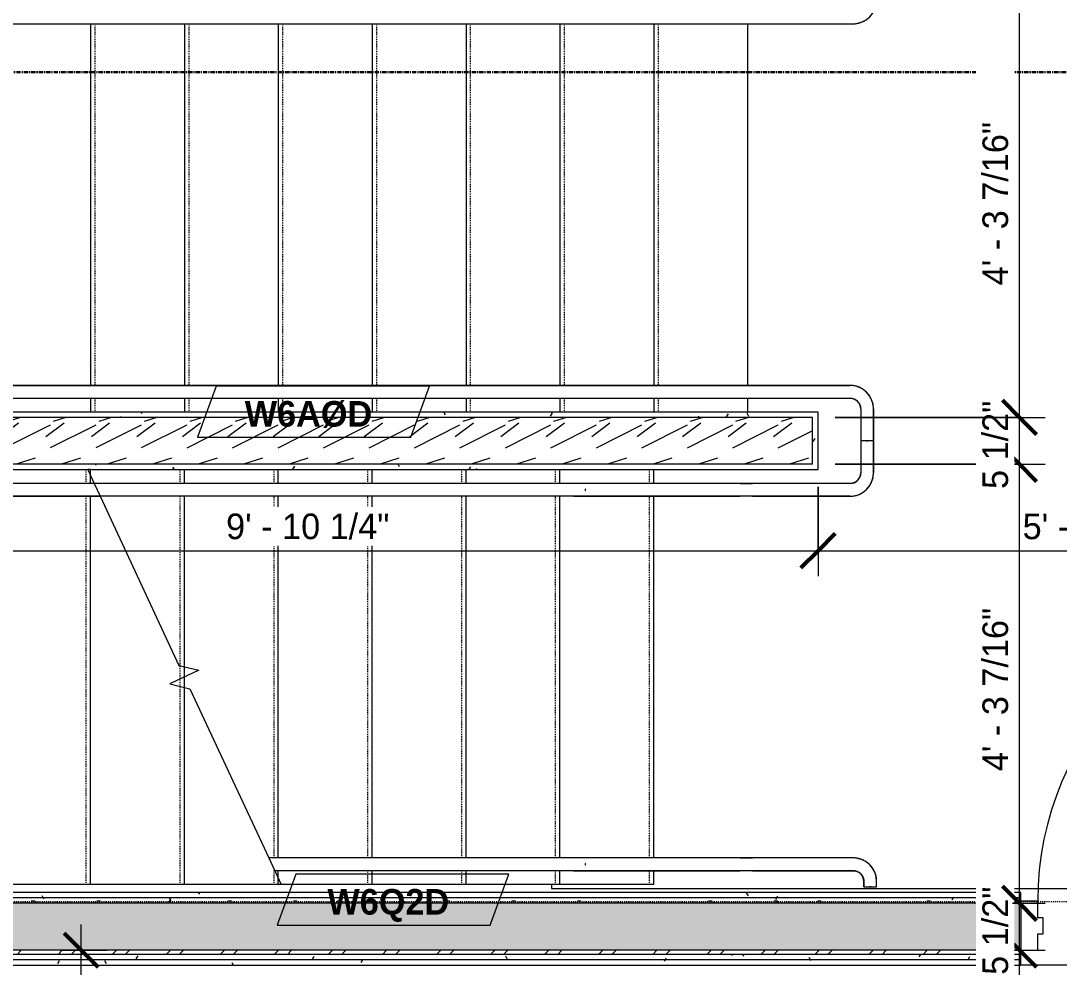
# Model space of a CAD drawing. Header units: inches. Extents: x -4058 to -1781, y 9814 to 12289.
# Drawn here: x -3746.5 to -3624.8, y 11430.3 to 11541.2 of the extents above; entities that cross this region are included whole.
import ezdxf

# ---------------------------------------------------------------- set-up
doc = ezdxf.new("R2010")
doc.units = ezdxf.units.IN
doc.header["$MEASUREMENT"] = 0
for name, pattern in [('Dash_2_', [0.25, 0.125, -0.125]), ('Grid Line 1_2_', [0.875, 0.5, -0.125, 0.125, -0.125]), ('Grid Line 1_2__2_', [0.875, 0.5, -0.125, 0.125, -0.125]), ('Overhead 1_16_', [0.101562, 0.0625, -0.039062])]:
    doc.linetypes.add(name, pattern=pattern)
for name, color, linetype, lineweight in [('0-1', 7, 'Continuous', 5), ('0-4', 55, 'Continuous', 9), ('A-ANNO-DIMS', 211, 'Continuous', 9), ('A-ANNO-DIMS-32', 211, 'Continuous', 9), ('A-DOOR-1', 7, 'Continuous', 9), ('A-DOOR-FRAM-1', 7, 'Continuous', 9), ('A-FLOR-1', 7, 'Continuous', 9), ('A-FLOR-HRAL-1', 7, 'Continuous', 9), ('A-WALL-1', 7, 'Continuous', 9), ('A-WALL-IDEN', 211, 'Continuous', 9), ('A-WALL-PATT-1', 9, 'Continuous', 9), ('G-ANNO-SYMB-4', 111, 'Dash_2_', 9), ('I-WALL-2', 7, 'Continuous', 9), ('S-GRID-1', 1, 'Grid Line 1_2_', 9), ('S-GRID-2', 1, 'Grid Line 1_2__2_', 30), ('S-STRS-1', 7, 'Continuous', 9), ('S-STRS-2', 7, 'Overhead 1_16_', 9), ('S-STRS-MBND-1', 7, 'Continuous', 9)]:
    doc.layers.add(name, color=color, linetype=linetype, lineweight=lineweight)
doc.styles.add('Century Gothic', font='ufonts.com_century-gothic.ttf', dxfattribs={"height": 3})
doc.styles.add('Century Gothic_B_1', font='GOTHICB.TTF', dxfattribs={"height": 3})
doc.dimstyles.new('THE_DIMENSION_STRING_4', dxfattribs={"dimscale": 12, "dimtxt": 3.132505, "dimasz": 0.333333, "dimexe": 0.25, "dimexo": 0.166667, "dimgap": 0.041667, "dimtad": 1, "dimdec": 4, "dimrnd": 0.0625, "dimzin": 3, "dimdsep": 46, "dimlunit": 4, "dimtxsty": 'Century Gothic', "dimblk1": 'OBLIQUE', "dimblk2": 'OBLIQUE', "dimsah": 1, "dimcen": 0.09, "dimdle": 0.25, "dimazin": 0, "dimtfac": 1, "dimtdec": 4, "dimtix": 1, "dimtmove": 0, "dimatfit": 3, "dimfxl": 1, "dimtvp": 1, "dimtfill": 1, "dimfrac": 2, "dimtolj": 1, "dimtzin": 0, "dimarcsym": 2})
doc.dimstyles.new('THE_DIMENSION_STRING_5', dxfattribs={"dimscale": 12, "dimtxt": 3.132505, "dimasz": 0.333333, "dimexe": 0.25, "dimexo": 0.166667, "dimgap": 0.041667, "dimtad": 1, "dimdec": 4, "dimrnd": 0.0625, "dimzin": 3, "dimdsep": 46, "dimlunit": 4, "dimtxsty": 'Century Gothic', "dimblk1": 'OBLIQUE', "dimblk2": 'OBLIQUE', "dimsah": 1, "dimcen": 0.09, "dimdle": 0.25, "dimazin": 0, "dimtfac": 1, "dimtdec": 4, "dimtix": 1, "dimtmove": 0, "dimatfit": 3, "dimfxl": 1, "dimtvp": 1, "dimtfill": 1, "dimfrac": 2, "dimtolj": 1, "dimtzin": 0, "dimarcsym": 2})
pattern_1 = [(0, (0, 0), (10.24, 2.56), [0.422, -7.258, 0.422, -7.258, -40.96]), (0, (0, 0), (10.24, 2.56), [-15.36, 0.422, -14.938, 0.422, -7.258, -17.92]), (0, (0, 0), (10.24, 2.56), [-38.4, 0.422, -4.698, 0.422, -12.378]), (120, (3.84, 1.28), (-7.33702503, 7.58810013), [0.422, -7.258, 0.422, -7.258, -40.96]), (120, (3.84, 1.28), (-7.33702503, 7.58810013), [-15.36, 0.422, -14.938, 0.422, -7.258, -17.92]), (120, (3.84, 1.28), (-7.33702503, 7.58810013), [-38.4, 0.422, -4.698, 0.422, -12.378]), (240, (5.12, 6.4), (-2.90297497, -10.14810013), [0.422, -7.258, 0.422, -7.258, -40.96]), (240, (5.12, 6.4), (-2.90297497, -10.14810013), [-15.36, 0.422, -14.938, 0.422, -7.258, -17.92]), (240, (5.12, 6.4), (-2.90297497, -10.14810013), [-38.4, 0.422, -4.698, 0.422, -12.378])]

# ---------------------------------------------------------------- blocks, each defined once
blk = doc.blocks.new('CTR - 1st Phase - Shell_rvt-1-UNIT PLANS - 2ND FLOOR')
at = {"layer": 'A-FLOR-1'}
blk.add_line((-3589.32, 11430.56), (-3629.32, 11430.56), dxfattribs=at)
at = {"layer": 'S-GRID-1'}
blk.add_line((-1781.27, 11535.19), (-4041.78, 11535.19), dxfattribs=at)
blk = doc.blocks.new('Top Rail Type - Top Rail_Internal_-2687276-UNIT PLANS - 2ND FLOOR')
at = {"layer": 'A-FLOR-HRAL-1'}
for p, q in [((-3661.41, 11498.5), (-3759.93, 11498.5)), ((-3649.32, 11498.5), (-3660.76, 11498.5)), ((-3759.93, 11497), (-3661.41, 11497)), ((-3660.76, 11497), (-3649.32, 11497)), ((-3648.07, 11495.75), (-3648.07, 11492)), ((-3646.57, 11492), (-3646.57, 11495.75)), ((-3647.23, 11492), (-3647.42, 11492)), ((-3737.9, 11487), (-3771.23, 11487)), ((-3771.23, 11485.5), (-3737.2, 11485.5))]:
    blk.add_line(p, q, dxfattribs=at)
at = {"layer": 'A-FLOR-HRAL-1', "flags": 128}
for points in [[(-3660.76, 11498.5), (-3660.81, 11498.5), (-3660.86, 11498.5), (-3660.91, 11498.5), (-3660.95, 11498.5), (-3661, 11498.5), (-3661.05, 11498.5), (-3661.1, 11498.5), (-3661.15, 11498.5), (-3661.2, 11498.5), (-3661.24, 11498.5), (-3661.29, 11498.5), (-3661.33, 11498.5), (-3661.38, 11498.5), (-3661.41, 11498.5)], [(-3646.57, 11495.75), (-3646.58, 11495.86), (-3646.58, 11495.97), (-3646.59, 11496.08), (-3646.61, 11496.19), (-3646.63, 11496.3), (-3646.65, 11496.41), (-3646.68, 11496.51), (-3646.71, 11496.62), (-3646.75, 11496.72), (-3646.79, 11496.82), (-3646.84, 11496.92), (-3646.88, 11497.02), (-3646.94, 11497.12), (-3646.99, 11497.21), (-3647.05, 11497.3), (-3647.12, 11497.39), (-3647.19, 11497.48), (-3647.26, 11497.57), (-3647.33, 11497.65), (-3647.41, 11497.72), (-3647.49, 11497.8), (-3647.57, 11497.87), (-3647.66, 11497.94), (-3647.75, 11498), (-3647.84, 11498.07), (-3647.93, 11498.12), (-3648.03, 11498.18), (-3648.13, 11498.23), (-3648.23, 11498.27), (-3648.33, 11498.32), (-3648.43, 11498.35), (-3648.54, 11498.39), (-3648.64, 11498.42), (-3648.75, 11498.44), (-3648.86, 11498.46), (-3648.97, 11498.48), (-3649.07, 11498.49), (-3649.18, 11498.5), (-3649.29, 11498.5), (-3649.32, 11498.5)], [(-3661.41, 11497), (-3661.37, 11497), (-3661.33, 11497), (-3661.28, 11497), (-3661.23, 11497), (-3661.19, 11497), (-3661.14, 11497), (-3661.09, 11497), (-3661.04, 11497), (-3661, 11497), (-3660.95, 11497), (-3660.9, 11497), (-3660.85, 11497), (-3660.8, 11497), (-3660.76, 11497)], [(-3649.32, 11497), (-3649.27, 11497), (-3649.22, 11497), (-3649.17, 11496.99), (-3649.12, 11496.99), (-3649.08, 11496.98), (-3649.03, 11496.97), (-3648.98, 11496.95), (-3648.93, 11496.94), (-3648.88, 11496.92), (-3648.84, 11496.9), (-3648.79, 11496.88), (-3648.75, 11496.86), (-3648.7, 11496.84), (-3648.66, 11496.81), (-3648.62, 11496.78), (-3648.58, 11496.75), (-3648.54, 11496.72), (-3648.5, 11496.69), (-3648.46, 11496.66), (-3648.43, 11496.62), (-3648.39, 11496.59), (-3648.36, 11496.55), (-3648.33, 11496.51), (-3648.3, 11496.47), (-3648.27, 11496.43), (-3648.25, 11496.38), (-3648.22, 11496.34), (-3648.2, 11496.3), (-3648.18, 11496.25), (-3648.16, 11496.2), (-3648.14, 11496.16), (-3648.13, 11496.11), (-3648.11, 11496.06), (-3648.1, 11496.01), (-3648.09, 11495.96), (-3648.08, 11495.91), (-3648.08, 11495.87), (-3648.08, 11495.82), (-3648.07, 11495.77), (-3648.07, 11495.75)]]:
    blk.add_lwpolyline(points, dxfattribs=at)
blk = doc.blocks.new('Top Rail Type - Top Rail_Internal_-V9-UNIT PLANS - 2ND FLOOR')
at = {"layer": 'A-FLOR-HRAL-1'}
for p, q in [((-3771.32, 11498.5), (-3661.81, 11498.5)), ((-3661.81, 11498.5), (-3660.76, 11498.5)), ((-3660.76, 11498.5), (-3649.32, 11498.5)), ((-3771.32, 11497), (-3661.81, 11497)), ((-3661.81, 11497), (-3660.76, 11497)), ((-3660.76, 11497), (-3649.32, 11497)), ((-3648.07, 11495.75), (-3648.07, 11492)), ((-3646.57, 11495.75), (-3646.57, 11492)), ((-3646.57, 11492), (-3648.07, 11492)), ((-3737.9, 11487), (-3770.84, 11487)), ((-3737.2, 11485.5), (-3770.84, 11485.5))]:
    blk.add_line(p, q, dxfattribs=at)
for radius in [2.75, 1.25]:
    blk.add_arc((-3649.32, 11495.75), radius, 0, 90, dxfattribs=at)
blk = doc.blocks.new('Top Rail Type - Top Rail_Internal_-2687278-UNIT PLANS - 2ND FLOOR')
at = {"layer": 'A-FLOR-HRAL-1'}
for p, q in [((-3648.07, 11492), (-3648.07, 11488.25)), ((-3647.42, 11492), (-3647.23, 11492)), ((-3646.57, 11488.25), (-3646.57, 11492)), ((-3662.21, 11487), (-3681.73, 11487)), ((-3649.32, 11487), (-3660.75, 11487)), ((-3681.73, 11485.5), (-3662.21, 11485.5)), ((-3660.75, 11485.5), (-3649.32, 11485.5))]:
    blk.add_line(p, q, dxfattribs=at)
at = {"layer": 'A-FLOR-HRAL-1', "flags": 128}
for points in [[(-3649.32, 11485.5), (-3649.21, 11485.5), (-3649.1, 11485.51), (-3648.99, 11485.52), (-3648.89, 11485.54), (-3648.78, 11485.56), (-3648.67, 11485.58), (-3648.56, 11485.61), (-3648.46, 11485.64), (-3648.35, 11485.68), (-3648.25, 11485.72), (-3648.15, 11485.76), (-3648.05, 11485.81), (-3647.96, 11485.87), (-3647.86, 11485.92), (-3647.77, 11485.98), (-3647.68, 11486.05), (-3647.59, 11486.11), (-3647.51, 11486.18), (-3647.43, 11486.26), (-3647.35, 11486.34), (-3647.28, 11486.42), (-3647.2, 11486.5), (-3647.14, 11486.59), (-3647.07, 11486.67), (-3647.01, 11486.77), (-3646.95, 11486.86), (-3646.9, 11486.96), (-3646.85, 11487.05), (-3646.8, 11487.15), (-3646.76, 11487.26), (-3646.72, 11487.36), (-3646.69, 11487.46), (-3646.66, 11487.57), (-3646.63, 11487.68), (-3646.61, 11487.78), (-3646.6, 11487.89), (-3646.59, 11488), (-3646.58, 11488.11), (-3646.57, 11488.22), (-3646.57, 11488.25)], [(-3648.07, 11488.25), (-3648.07, 11488.2), (-3648.08, 11488.15), (-3648.08, 11488.1), (-3648.09, 11488.05), (-3648.1, 11488), (-3648.11, 11487.95), (-3648.12, 11487.91), (-3648.14, 11487.86), (-3648.15, 11487.81), (-3648.17, 11487.77), (-3648.19, 11487.72), (-3648.21, 11487.67), (-3648.24, 11487.63), (-3648.26, 11487.59), (-3648.29, 11487.55), (-3648.32, 11487.51), (-3648.35, 11487.47), (-3648.38, 11487.43), (-3648.42, 11487.39), (-3648.45, 11487.36), (-3648.49, 11487.32), (-3648.53, 11487.29), (-3648.57, 11487.26), (-3648.61, 11487.23), (-3648.65, 11487.2), (-3648.69, 11487.17), (-3648.73, 11487.15), (-3648.78, 11487.13), (-3648.82, 11487.11), (-3648.87, 11487.09), (-3648.92, 11487.07), (-3648.97, 11487.05), (-3649.01, 11487.04), (-3649.06, 11487.03), (-3649.11, 11487.02), (-3649.16, 11487.01), (-3649.21, 11487.01), (-3649.26, 11487), (-3649.31, 11487), (-3649.32, 11487)], [(-3680.34, 11486.14), (-3680.33, 11486.17), (-3680.33, 11486.33), (-3680.34, 11486.36)], [(-3662.21, 11487), (-3662.12, 11487), (-3662.02, 11487), (-3661.92, 11487), (-3661.82, 11487), (-3661.72, 11487), (-3661.62, 11487), (-3661.51, 11487), (-3661.41, 11487), (-3661.3, 11487), (-3661.19, 11487), (-3661.08, 11487), (-3660.97, 11487), (-3660.86, 11487), (-3660.75, 11487), (-3660.75, 11487)], [(-3660.75, 11485.5), (-3660.86, 11485.5), (-3660.96, 11485.5), (-3661.07, 11485.5), (-3661.18, 11485.5), (-3661.29, 11485.5), (-3661.4, 11485.5), (-3661.51, 11485.5), (-3661.61, 11485.5), (-3661.71, 11485.5), (-3661.82, 11485.5), (-3661.92, 11485.5), (-3662.01, 11485.5), (-3662.11, 11485.5), (-3662.21, 11485.5), (-3662.21, 11485.5)]]:
    blk.add_lwpolyline(points, dxfattribs=at)
blk = doc.blocks.new('Top Rail Type - Top Rail_Internal_-V14-UNIT PLANS - 2ND FLOOR')
at = {"layer": 'A-FLOR-HRAL-1'}
for p, q in [((-3646.57, 11492), (-3648.07, 11492)), ((-3648.07, 11492), (-3648.07, 11488.25)), ((-3646.57, 11492), (-3646.57, 11488.25)), ((-3737.9, 11487), (-3737.2, 11485.5)), ((-3661.81, 11487), (-3737.9, 11487)), ((-3660.75, 11487), (-3661.81, 11487)), ((-3649.32, 11487), (-3660.75, 11487)), ((-3661.81, 11485.5), (-3737.2, 11485.5)), ((-3660.75, 11485.5), (-3661.81, 11485.5)), ((-3649.32, 11485.5), (-3660.75, 11485.5))]:
    blk.add_line(p, q, dxfattribs=at)
for radius in [1.25, 2.75]:
    blk.add_arc((-3649.32, 11488.25), radius, 270, 0, dxfattribs=at)
blk = doc.blocks.new('Top Rail Type - Top Rail_Internal_-2658754-UNIT PLANS - 2ND FLOOR')
at = {"layer": 'A-FLOR-HRAL-1'}
for p, q in [((-3662.21, 11443.13), (-3681.73, 11443.13)), ((-3648.95, 11443.13), (-3660.75, 11443.13)), ((-3681.73, 11441.63), (-3662.21, 11441.63)), ((-3660.75, 11441.63), (-3648.95, 11441.63)), ((-3647.7, 11440.38), (-3647.7, 11439.75)), ((-3646.2, 11439.75), (-3646.2, 11440.38)), ((-3646.86, 11439.75), (-3647.04, 11439.75))]:
    blk.add_line(p, q, dxfattribs=at)
at = {"layer": 'A-FLOR-HRAL-1', "flags": 128}
for points in [[(-3680.34, 11442.27), (-3680.33, 11442.3), (-3680.33, 11442.46), (-3680.34, 11442.48)], [(-3662.21, 11443.13), (-3662.12, 11443.13), (-3662.02, 11443.13), (-3661.92, 11443.13), (-3661.82, 11443.13), (-3661.72, 11443.13), (-3661.62, 11443.13), (-3661.51, 11443.13), (-3661.41, 11443.13), (-3661.3, 11443.13), (-3661.19, 11443.13), (-3661.08, 11443.13), (-3660.97, 11443.13), (-3660.86, 11443.13), (-3660.75, 11443.13), (-3660.75, 11443.13)], [(-3646.2, 11440.38), (-3646.2, 11440.49), (-3646.21, 11440.6), (-3646.22, 11440.71), (-3646.23, 11440.82), (-3646.25, 11440.92), (-3646.28, 11441.03), (-3646.31, 11441.14), (-3646.34, 11441.24), (-3646.38, 11441.35), (-3646.42, 11441.45), (-3646.46, 11441.55), (-3646.51, 11441.65), (-3646.56, 11441.74), (-3646.62, 11441.84), (-3646.68, 11441.93), (-3646.74, 11442.02), (-3646.81, 11442.11), (-3646.88, 11442.19), (-3646.96, 11442.27), (-3647.03, 11442.35), (-3647.11, 11442.42), (-3647.2, 11442.5), (-3647.28, 11442.56), (-3647.37, 11442.63), (-3647.46, 11442.69), (-3647.56, 11442.75), (-3647.65, 11442.8), (-3647.75, 11442.85), (-3647.85, 11442.9), (-3647.95, 11442.94), (-3648.06, 11442.98), (-3648.16, 11443.01), (-3648.27, 11443.04), (-3648.37, 11443.07), (-3648.48, 11443.09), (-3648.59, 11443.1), (-3648.7, 11443.12), (-3648.81, 11443.12), (-3648.92, 11443.13), (-3648.95, 11443.13)], [(-3660.75, 11441.63), (-3660.86, 11441.63), (-3660.96, 11441.63), (-3661.07, 11441.63), (-3661.18, 11441.63), (-3661.29, 11441.63), (-3661.4, 11441.63), (-3661.51, 11441.63), (-3661.61, 11441.63), (-3661.71, 11441.63), (-3661.82, 11441.63), (-3661.92, 11441.63), (-3662.01, 11441.63), (-3662.11, 11441.63), (-3662.21, 11441.63), (-3662.21, 11441.63)], [(-3648.95, 11441.63), (-3648.9, 11441.63), (-3648.85, 11441.62), (-3648.8, 11441.62), (-3648.75, 11441.61), (-3648.7, 11441.6), (-3648.65, 11441.59), (-3648.6, 11441.58), (-3648.56, 11441.56), (-3648.51, 11441.55), (-3648.46, 11441.53), (-3648.42, 11441.51), (-3648.37, 11441.49), (-3648.33, 11441.46), (-3648.28, 11441.44), (-3648.24, 11441.41), (-3648.2, 11441.38), (-3648.16, 11441.35), (-3648.12, 11441.32), (-3648.09, 11441.28), (-3648.05, 11441.25), (-3648.02, 11441.21), (-3647.99, 11441.17), (-3647.95, 11441.13), (-3647.92, 11441.09), (-3647.9, 11441.05), (-3647.87, 11441.01), (-3647.85, 11440.97), (-3647.82, 11440.92), (-3647.8, 11440.88), (-3647.78, 11440.83), (-3647.77, 11440.78), (-3647.75, 11440.74), (-3647.74, 11440.69), (-3647.73, 11440.64), (-3647.72, 11440.59), (-3647.71, 11440.54), (-3647.7, 11440.49), (-3647.7, 11440.44), (-3647.7, 11440.39), (-3647.7, 11440.38)]]:
    blk.add_lwpolyline(points, dxfattribs=at)
blk = doc.blocks.new('Top Rail Type - Top Rail_Internal_-V15-UNIT PLANS - 2ND FLOOR')
at = {"layer": 'A-FLOR-HRAL-1'}
for p, q in [((-3717.44, 11443.13), (-3716.74, 11441.63)), ((-3661.81, 11443.13), (-3717.44, 11443.13)), ((-3660.75, 11443.13), (-3661.81, 11443.13)), ((-3648.95, 11443.13), (-3660.75, 11443.13)), ((-3661.81, 11441.63), (-3716.74, 11441.63)), ((-3660.75, 11441.63), (-3661.81, 11441.63)), ((-3648.95, 11441.63), (-3660.75, 11441.63)), ((-3647.7, 11439.75), (-3647.7, 11440.38)), ((-3646.2, 11439.75), (-3646.2, 11440.38)), ((-3647.7, 11439.75), (-3646.2, 11439.75))]:
    blk.add_line(p, q, dxfattribs=at)
for radius in [2.75, 1.25]:
    blk.add_arc((-3648.95, 11440.38), radius, 0, 90, dxfattribs=at)
blk = doc.blocks.new('Top Rail Type - Top Rail_Internal_-2658768-UNIT PLANS - 2ND FLOOR')
at = {"layer": 'A-FLOR-HRAL-1'}
for p, q in [((-3770.45, 11540.88), (-3661.41, 11540.88)), ((-3660.76, 11540.88), (-3648.95, 11540.88))]:
    blk.add_line(p, q, dxfattribs=at)
at = {"layer": 'A-FLOR-HRAL-1', "flags": 128}
for points in [[(-3648.95, 11540.88), (-3648.84, 11540.88), (-3648.73, 11540.89), (-3648.62, 11540.9), (-3648.51, 11540.91), (-3648.4, 11540.93), (-3648.3, 11540.96), (-3648.19, 11540.98), (-3648.08, 11541.02), (-3647.98, 11541.05), (-3647.88, 11541.09), (-3647.78, 11541.14), (-3647.68, 11541.19), (-3647.58, 11541.24)], [(-3661.41, 11540.88), (-3661.37, 11540.88), (-3661.33, 11540.88), (-3661.28, 11540.88), (-3661.23, 11540.88), (-3661.19, 11540.88), (-3661.14, 11540.88), (-3661.09, 11540.88), (-3661.04, 11540.88), (-3661, 11540.88), (-3660.95, 11540.88), (-3660.9, 11540.88), (-3660.85, 11540.88), (-3660.8, 11540.88), (-3660.76, 11540.88)]]:
    blk.add_lwpolyline(points, dxfattribs=at)
blk = doc.blocks.new('Top Rail Type - Top Rail_Internal_-V18-UNIT PLANS - 2ND FLOOR')
at = {"layer": 'A-FLOR-HRAL-1'}
for p, q in [((-3770.84, 11540.88), (-3661.81, 11540.88)), ((-3661.81, 11540.88), (-3660.76, 11540.88)), ((-3660.76, 11540.88), (-3648.95, 11540.88))]:
    blk.add_line(p, q, dxfattribs=at)
blk.add_arc((-3648.95, 11543.63), 2.75, 270, 360, dxfattribs=at)
blk = doc.blocks.new('HOLLOW METAL - STAIR DOOR 3-0 x 7-0-2683074-UNIT PLANS - 2ND FLOOR')
at = {"layer": 'A-DOOR-1'}
for p, q in [((18, 39.5), (16.25, 39.5)), ((16.25, 39.5), (16.25, 3.5)), ((18, 3.5), (18, 39.5)), ((16.25, 3.5), (18, 3.5))]:
    blk.add_line(p, q, dxfattribs=at)
blk.add_arc((18, 3.5), 36, 90, 180, dxfattribs=at)
at = {"layer": 'A-DOOR-FRAM-1'}
for p, q in [((-18, 3.5), (-20, 3.5)), ((-20, 3.5), (-20, -2.25)), ((-18, 1.5625), (-18, 3.5)), ((18, 3.5), (18, 1.5625)), ((20, 3.5), (18, 3.5)), ((20, -2.25), (20, 3.5)), ((-17.375, 1.5625), (-18, 1.5625)), ((-17.375, -0.3125), (-17.375, 1.5625)), ((18, 1.5625), (17.375, 1.5625)), ((17.375, 1.5625), (17.375, -0.3125)), ((-18, -2.25), (-18, -0.3125)), ((-18, -0.3125), (-17.375, -0.3125)), ((17.375, -0.3125), (18, -0.3125)), ((18, -0.3125), (18, -2.25)), ((-20, -2.25), (-18, -2.25)), ((18, -2.25), (20, -2.25))]:
    blk.add_line(p, q, dxfattribs=at)
blk = doc.blocks.new('CTR - 1st Phase -Stairs _ Elevators_rvt-1-UNIT PLANS - 2ND FLOOR')
at = {"layer": 'A-WALL-PATT-1'}
h = blk.add_hatch(dxfattribs=at)
h.set_pattern_fill('FP_1', color=256, style=0, pattern_type=2)
h.set_pattern_definition(pattern_1)
h.paths.add_polyline_path([(-3771.32, 11489.25), (-3770.7, 11489.25), (-3770.7, 11494.75), (-3653.7, 11494.75), (-3653.7, 11489.25), (-3653.07, 11489.25), (-3653.07, 11495.38), (-3771.32, 11495.38), (-3771.32, 11492.48)], flags=0)
h = blk.add_hatch(dxfattribs=at)
h.set_pattern_fill('FP_34', color=256, style=0, pattern_type=2)
h.set_pattern_definition([(216.87, (2.132, 5.331), (15.99318095, 10.66242857), [2.666, -23.99]), (206.565, (5.331, 3.732), (-5.33168525, -5.3312285), [5.96, -5.96]), (198.435, (5.331, 1.066), (-10.66224682, -5.33129343), [3.372, -13.487])])
h.paths.add_polyline_path([(-3683.56, 11489.25), (-3653.7, 11489.25), (-3653.7, 11494.75), (-3770.7, 11494.75), (-3770.7, 11489.25), (-3700.72, 11489.25)], flags=0)
h = blk.add_hatch(dxfattribs=at)
h.set_pattern_fill('FP_1', color=256, style=0, pattern_type=2)
h.set_pattern_definition(pattern_1)
h.paths.add_polyline_path([(-3653.07, 11488.63), (-3653.07, 11489.25), (-3771.32, 11489.25), (-3771.32, 11488.63), (-3657.82, 11488.63)], flags=0)
h = blk.add_hatch(dxfattribs=at)
h.set_pattern_fill('FP_1', color=256, style=0, pattern_type=2)
h.set_pattern_definition(pattern_1)
h.paths.add_polyline_path([(-3823.82, 11438.44), (-3629.32, 11438.44), (-3629.32, 11439.06), (-3823.82, 11439.06)], flags=0)
h.paths.add_polyline_path([(-3589.32, 11438.44), (-3581.95, 11438.44), (-3581.95, 11439.06), (-3589.32, 11439.06)], flags=0)
h = blk.add_hatch(dxfattribs=at)
h.set_pattern_fill('FP_1', color=256, style=0, pattern_type=2)
h.set_pattern_definition(pattern_1)
h.paths.add_polyline_path([(-3823.82, 11437.81), (-3629.32, 11437.81), (-3629.32, 11438.44), (-3823.82, 11438.44)], flags=0)
h.paths.add_polyline_path([(-3589.32, 11437.81), (-3581.95, 11437.81), (-3581.95, 11438.44), (-3589.32, 11438.44), (-3589.32, 11438.06)], flags=0)
h = blk.add_hatch(dxfattribs=at)
h.set_pattern_fill('FP_5', color=256, style=0, pattern_type=2)
h.set_pattern_definition([(161.57, (0.16, 0.16), (-1.279773737, -0.000426766), [0, -9.107, 1.011, 0]), (18.43, (-0.16, 0.16), (-1.279773737, 0.000426766), [0, -9.107, 1.011, 0]), (108.43, (0.16, 0.16), (0.639452382, -3.199964008), [3.035, -7.083]), (71.57, (-0.16, 0.16), (0.639452382, 3.199964008), [3.035, -7.083])])
h.paths.add_polyline_path([(-3823.82, 11432.31), (-3629.32, 11432.31), (-3629.32, 11437.81), (-3823.82, 11437.81), (-3823.82, 11436.36)], flags=0)
h.paths.add_polyline_path([(-3589.32, 11432.31), (-3581.95, 11432.31), (-3581.95, 11437.81), (-3589.32, 11437.81), (-3589.32, 11434.25)], flags=0)
h = blk.add_hatch(dxfattribs=at)
h.set_pattern_fill('FP_33', color=256, style=0, pattern_type=2)
h.set_pattern_definition([(45, (0, 0), (-3.1678384, 3.1678384), []), (45, (0, 4.8), (-3.1678384, 3.1678384), [])])
h.paths.add_polyline_path([(-3823.82, 11431.81), (-3629.32, 11431.81), (-3629.32, 11432.31), (-3823.82, 11432.31)], flags=0)
h.paths.add_polyline_path([(-3589.32, 11431.81), (-3581.95, 11431.81), (-3581.95, 11432.31), (-3589.32, 11432.31)], flags=0)
h = blk.add_hatch(dxfattribs=at)
h.set_pattern_fill('FP_1', color=256, style=0, pattern_type=2)
h.set_pattern_definition(pattern_1)
h.paths.add_polyline_path([(-3823.82, 11431.19), (-3629.32, 11431.19), (-3629.32, 11431.81), (-3823.82, 11431.81)], flags=0)
h.paths.add_polyline_path([(-3589.32, 11431.19), (-3581.95, 11431.19), (-3581.95, 11431.81), (-3589.32, 11431.81)], flags=0)
h = blk.add_hatch(dxfattribs=at)
h.set_pattern_fill('FP_1', color=256, style=0, pattern_type=2)
h.set_pattern_definition(pattern_1)
h.paths.add_polyline_path([(-3823.82, 11430.56), (-3629.32, 11430.56), (-3629.32, 11431.19), (-3823.82, 11431.19)], flags=0)
h.paths.add_polyline_path([(-3589.32, 11430.56), (-3581.95, 11430.56), (-3581.95, 11431.19), (-3589.32, 11431.19)], flags=0)
at = {"layer": 'A-FLOR-1'}
for p, q in [((-3661.32, 11540.88), (-3661.32, 11498.5)), ((-3661.32, 11497), (-3661.32, 11495.38)), ((-3684.32, 11440), (-3684.32, 11439.56)), ((-3684.32, 11439.56), (-3593.07, 11439.56))]:
    blk.add_line(p, q, dxfattribs=at)
at = {"layer": 'A-WALL-1'}
for p, q in [((-3653.7, 11494.75), (-3770.7, 11494.75)), ((-3653.7, 11489.25), (-3653.7, 11494.75)), ((-3653.7, 11489.25), (-3770.7, 11489.25)), ((-3629.32, 11438.44), (-3823.82, 11438.44)), ((-3629.32, 11437.81), (-3823.82, 11437.81)), ((-3629.32, 11432.31), (-3823.82, 11432.31)), ((-3629.32, 11431.81), (-3823.82, 11431.81)), ((-3629.32, 11431.19), (-3823.82, 11431.19))]:
    blk.add_line(p, q, dxfattribs=at)
at = {"layer": 'I-WALL-2'}
for p, q in [((-3653.07, 11495.38), (-3771.32, 11495.38)), ((-3653.07, 11494.75), (-3653.07, 11495.38)), ((-3653.07, 11489.25), (-3653.07, 11494.75)), ((-3771.32, 11488.63), (-3738.66, 11488.63)), ((-3738.32, 11488.63), (-3653.07, 11488.63)), ((-3653.07, 11488.63), (-3653.07, 11489.25)), ((-3629.32, 11439.06), (-3823.82, 11439.06)), ((-3629.32, 11438.06), (-3629.32, 11439.06)), ((-3629.32, 11430.56), (-3629.32, 11432.31)), ((-3823.82, 11430.56), (-3629.32, 11430.56))]:
    blk.add_line(p, q, dxfattribs=at)
at = {"layer": 'S-STRS-1'}
for p, q in [((-3738.32, 11540.88), (-3738.32, 11498.5)), ((-3727.32, 11540.88), (-3727.32, 11498.5)), ((-3716.32, 11540.88), (-3716.32, 11498.5)), ((-3705.32, 11540.88), (-3705.32, 11498.5)), ((-3694.32, 11540.88), (-3694.32, 11498.5)), ((-3683.32, 11540.88), (-3683.32, 11498.5)), ((-3672.32, 11540.88), (-3672.32, 11498.5)), ((-3661.32, 11540.88), (-3661.32, 11498.5)), ((-3738.32, 11497), (-3738.32, 11495.38)), ((-3727.32, 11497), (-3727.32, 11495.38)), ((-3716.32, 11497), (-3716.32, 11495.38)), ((-3705.32, 11497), (-3705.32, 11495.38)), ((-3694.32, 11497), (-3694.32, 11495.38)), ((-3683.32, 11497), (-3683.32, 11495.38)), ((-3672.32, 11497), (-3672.32, 11495.38)), ((-3661.32, 11497), (-3661.32, 11495.38)), ((-3738.32, 11488.63), (-3738.66, 11488.63)), ((-3738.32, 11487.9), (-3738.32, 11488.63)), ((-3727.32, 11487), (-3727.32, 11488.63)), ((-3716.32, 11487), (-3716.32, 11488.63)), ((-3705.32, 11487), (-3705.32, 11488.63)), ((-3694.32, 11487), (-3694.32, 11488.63)), ((-3683.32, 11487), (-3683.32, 11488.63)), ((-3672.32, 11487), (-3672.32, 11488.63)), ((-3738.32, 11487), (-3738.32, 11487.9)), ((-3738.32, 11440), (-3738.32, 11485.5)), ((-3727.32, 11465.52), (-3727.32, 11485.5)), ((-3716.32, 11443.13), (-3716.32, 11485.5)), ((-3705.32, 11443.13), (-3705.32, 11485.5)), ((-3694.32, 11443.13), (-3694.32, 11485.5)), ((-3683.32, 11443.13), (-3683.32, 11485.5)), ((-3672.32, 11443.13), (-3672.32, 11485.5)), ((-3727.32, 11464.31), (-3727.32, 11465.52)), ((-3727.32, 11463.11), (-3727.32, 11464.31)), ((-3727.32, 11440), (-3727.32, 11463.11)), ((-3716.32, 11440.72), (-3716.32, 11441.63)), ((-3705.32, 11440), (-3705.32, 11441.63)), ((-3694.32, 11440), (-3694.32, 11441.63)), ((-3683.32, 11440), (-3683.32, 11441.63)), ((-3672.32, 11440), (-3672.32, 11441.63)), ((-3738.32, 11440), (-3749.32, 11440)), ((-3727.32, 11440), (-3738.32, 11440)), ((-3716.32, 11440), (-3727.32, 11440)), ((-3716.32, 11440), (-3716.32, 11440.72)), ((-3715.99, 11440), (-3716.32, 11440)), ((-3705.32, 11440), (-3715.99, 11440)), ((-3694.32, 11440), (-3705.32, 11440)), ((-3683.32, 11440), (-3694.32, 11440)), ((-3672.32, 11440), (-3683.32, 11440))]:
    blk.add_line(p, q, dxfattribs=at)
at = {"layer": 'S-STRS-2'}
for p, q in [((-3737.82, 11540.88), (-3737.82, 11498.5)), ((-3726.82, 11540.88), (-3726.82, 11498.5)), ((-3715.82, 11540.88), (-3715.82, 11498.5)), ((-3704.82, 11540.88), (-3704.82, 11498.5)), ((-3693.82, 11540.88), (-3693.82, 11498.5)), ((-3682.82, 11540.88), (-3682.82, 11498.5)), ((-3671.82, 11540.88), (-3671.82, 11498.5)), ((-3737.82, 11497), (-3737.82, 11495.38)), ((-3726.82, 11497), (-3726.82, 11495.38)), ((-3715.82, 11497), (-3715.82, 11495.38)), ((-3704.82, 11497), (-3704.82, 11495.38)), ((-3693.82, 11497), (-3693.82, 11495.38)), ((-3682.82, 11497), (-3682.82, 11495.38)), ((-3671.82, 11497), (-3671.82, 11495.38)), ((-3738.82, 11487), (-3738.82, 11488.63)), ((-3727.82, 11487), (-3727.82, 11488.63)), ((-3716.82, 11487), (-3716.82, 11488.63)), ((-3705.82, 11487), (-3705.82, 11488.63)), ((-3694.82, 11487), (-3694.82, 11488.63)), ((-3683.82, 11487), (-3683.82, 11488.63)), ((-3672.82, 11487), (-3672.82, 11488.63)), ((-3738.82, 11440), (-3738.82, 11485.5)), ((-3727.82, 11465.64), (-3727.82, 11485.5)), ((-3716.82, 11443.13), (-3716.82, 11485.5)), ((-3705.82, 11443.13), (-3705.82, 11485.5)), ((-3694.82, 11443.13), (-3694.82, 11485.5)), ((-3683.82, 11443.13), (-3683.82, 11485.5)), ((-3672.82, 11443.13), (-3672.82, 11485.5)), ((-3727.82, 11464.08), (-3727.82, 11465.64)), ((-3727.82, 11463.23), (-3727.82, 11464.08)), ((-3727.82, 11440), (-3727.82, 11463.23)), ((-3716.82, 11440), (-3716.82, 11441.8)), ((-3705.82, 11440), (-3705.82, 11441.63)), ((-3694.82, 11440), (-3694.82, 11441.63)), ((-3683.82, 11440), (-3683.82, 11441.63)), ((-3672.82, 11440), (-3672.82, 11441.63))]:
    blk.add_line(p, q, dxfattribs=at)
at = {"layer": 'S-STRS-MBND-1'}
for p, q in [((-3738.66, 11488.63), (-3737.9, 11487)), ((-3737.2, 11485.5), (-3727.96, 11465.67)), ((-3727.96, 11465.67), (-3725.62, 11465.11)), ((-3725.62, 11465.11), (-3729.02, 11463.52)), ((-3729.02, 11463.52), (-3726.69, 11462.95)), ((-3726.69, 11462.95), (-3717.44, 11443.13)), ((-3716.74, 11441.63), (-3715.99, 11440))]:
    blk.add_line(p, q, dxfattribs=at)
at = {"layer": '0-4'}
for name, p in [('Top Rail Type - Top Rail_Internal_-2658768-UNIT PLANS - 2ND FLOOR', (0, 0)), ('Top Rail Type - Top Rail_Internal_-V18-UNIT PLANS - 2ND FLOOR', (0, 0)), ('Top Rail Type - Top Rail_Internal_-2687276-UNIT PLANS - 2ND FLOOR', (0, 0)), ('Top Rail Type - Top Rail_Internal_-V9-UNIT PLANS - 2ND FLOOR', (0, 0)), ('Top Rail Type - Top Rail_Internal_-V14-UNIT PLANS - 2ND FLOOR', (0, 0)), ('Top Rail Type - Top Rail_Internal_-2687278-UNIT PLANS - 2ND FLOOR', (0, 0)), ('HOLLOW METAL - STAIR DOOR 3-0 x 7-0-2683074-UNIT PLANS - 2ND FLOOR', (-3609.32, 11434.56)), ('Top Rail Type - Top Rail_Internal_-V15-UNIT PLANS - 2ND FLOOR', (0, 0)), ('Top Rail Type - Top Rail_Internal_-2658754-UNIT PLANS - 2ND FLOOR', (0, 0))]:
    blk.add_blockref(name, p, dxfattribs=at)
blk = doc.blocks.new('CTR - 1st Phase - Structure_rvt-1-UNIT PLANS - 2ND FLOOR')
at = {"layer": 'S-GRID-2'}
blk.add_line((-1781.27, 11535.19), (-4041.78, 11535.19), dxfattribs=at)
blk = doc.blocks.new('Wall Tag - Arch Wall-3956453-UNIT PLANS - 2ND FLOOR')
at = {"layer": 'A-WALL-IDEN'}
for p, q in [((-0.3561, 0.0937), (-0.4244, -0.0937)), ((0.4244, 0.0937), (-0.3561, 0.0937)), ((0.3561, -0.0937), (0.4244, 0.0937)), ((-0.4244, -0.0937), (0.3561, -0.0937))]:
    blk.add_line(p, q, dxfattribs=at)
blk = doc.blocks.new('DIMBLOCK947-UNIT PLANS - 2ND FLOOR')
at = {"layer": 'A-ANNO-DIMS-32'}
for p, q in [((-3739.42, 11277.19), (-3739.42, 11435.31)), ((-3741.87, 11432.31), (-3736.42, 11432.31)), ((-3739.42, 11432.31), (-3741.87, 11432.31)), ((-3740.24, 11277.19), (-3736.42, 11277.19)), ((-3739.42, 11277.19), (-3740.24, 11277.19))]:
    blk.add_line(p, q, dxfattribs=at)
at = {"layer": 'A-ANNO-DIMS-32', "lineweight": 50}
for p, q in [((-3739.42, 11432.31), (-3741.42, 11434.31)), ((-3739.42, 11432.31), (-3737.42, 11430.31)), ((-3739.42, 11277.19), (-3741.42, 11279.19)), ((-3739.42, 11277.19), (-3737.42, 11275.19))]:
    blk.add_line(p, q, dxfattribs=at)
at = {"layer": 'A-ANNO-DIMS-32', "color": 0, "insert": (-3743.76, 11343.34), "char_height": 3, "width": 27.387, "attachment_point": 1, "rotation": 90, "line_spacing_factor": 0.984502, "style": 'Century Gothic', "bg_fill": 3, "box_fill_scale": 1.25, "bg_fill_color": 256, "bg_fill_true_color": 13158600, "bg_fill_transparency": 0}
blk.add_mtext('12\' - 11 1/8"', dxfattribs=at)
blk = doc.blocks.new('_Oblique')
at = {"color": 0, "linetype": 'ByBlock', "lineweight": -2}
blk.add_line((-0.5, -0.5), (0.5, 0.5), dxfattribs=at)
blk = doc.blocks.new('DIMBLOCK1130-UNIT PLANS - 2ND FLOOR')
at = {"layer": 'A-ANNO-DIMS-32'}
for p, q in [((-3771.32, 11486.63), (-3771.32, 11476.13)), ((-3771.32, 11479.13), (-3771.32, 11486.63)), ((-3653.07, 11486.63), (-3653.07, 11476.13)), ((-3653.07, 11479.13), (-3653.07, 11486.63)), ((-3771.32, 11479.13), (-3653.07, 11479.13))]:
    blk.add_line(p, q, dxfattribs=at)
at = {"layer": 'A-ANNO-DIMS-32', "lineweight": 50}
for p, q in [((-3771.32, 11479.13), (-3769.32, 11481.13)), ((-3653.07, 11479.13), (-3651.07, 11481.13)), ((-3771.32, 11479.13), (-3773.32, 11477.13)), ((-3653.07, 11479.13), (-3655.07, 11477.13))]:
    blk.add_line(p, q, dxfattribs=at)
at = {"layer": 'A-ANNO-DIMS-32', "color": 0, "insert": (-3722.44, 11483.48), "char_height": 3, "width": 24.5827, "attachment_point": 1, "line_spacing_factor": 0.984502, "style": 'Century Gothic', "bg_fill": 3, "box_fill_scale": 1.25, "bg_fill_color": 256, "bg_fill_true_color": 13158600, "bg_fill_transparency": 0}
blk.add_mtext('9\' - 10 1/4"', dxfattribs=at)
blk = doc.blocks.new('DIMBLOCK1131-UNIT PLANS - 2ND FLOOR')
at = {"layer": 'A-ANNO-DIMS-32'}
for p, q in [((-3653.07, 11486.63), (-3653.07, 11476.13)), ((-3653.07, 11479.13), (-3653.07, 11486.63)), ((-3653.07, 11479.13), (-3586.95, 11479.13)), ((-3586.95, 11479.96), (-3586.95, 11476.13)), ((-3586.95, 11479.13), (-3586.95, 11479.96))]:
    blk.add_line(p, q, dxfattribs=at)
at = {"layer": 'A-ANNO-DIMS-32', "lineweight": 50}
for p, q in [((-3653.07, 11479.13), (-3651.07, 11481.13)), ((-3586.95, 11479.13), (-3584.95, 11481.13)), ((-3653.07, 11479.13), (-3655.07, 11477.13)), ((-3586.95, 11479.13), (-3588.95, 11477.13))]:
    blk.add_line(p, q, dxfattribs=at)
at = {"layer": 'A-ANNO-DIMS-32', "color": 0, "insert": (-3629.09, 11483.48), "char_height": 3, "width": 21.7784, "attachment_point": 1, "line_spacing_factor": 0.984502, "style": 'Century Gothic', "bg_fill": 3, "box_fill_scale": 1.25, "bg_fill_color": 256, "bg_fill_true_color": 13158600, "bg_fill_transparency": 0}
blk.add_mtext('5\' - 6 1/8"', dxfattribs=at)
blk = doc.blocks.new('DIMBLOCK1138-UNIT PLANS - 2ND FLOOR')
at = {"layer": 'A-ANNO-DIMS-32', "lineweight": 50}
for p, q in [((-3629.45, 11432.31), (-3631.45, 11434.31)), ((-3629.45, 11432.31), (-3627.45, 11430.31)), ((-3629.45, 11368.74), (-3631.45, 11370.74)), ((-3629.45, 11368.74), (-3627.45, 11366.74))]:
    blk.add_line(p, q, dxfattribs=at)
at = {"layer": 'A-ANNO-DIMS-32'}
for p, q in [((-3630.28, 11432.31), (-3626.45, 11432.31)), ((-3629.45, 11432.31), (-3630.28, 11432.31)), ((-3629.45, 11368.74), (-3629.45, 11432.31)), ((-3630.28, 11368.74), (-3626.45, 11368.74)), ((-3629.45, 11368.74), (-3630.28, 11368.74))]:
    blk.add_line(p, q, dxfattribs=at)
at = {"layer": 'A-ANNO-DIMS-32', "color": 0, "insert": (-3633.8, 11390.28), "char_height": 3, "width": 24.5827, "attachment_point": 1, "rotation": 90, "line_spacing_factor": 0.984502, "style": 'Century Gothic', "bg_fill": 3, "box_fill_scale": 1.25, "bg_fill_color": 256, "bg_fill_true_color": 13158600, "bg_fill_transparency": 0}
blk.add_mtext('5\' - 3 9/16"', dxfattribs=at)
blk = doc.blocks.new('DIMBLOCK1139-UNIT PLANS - 2ND FLOOR')
at = {"layer": 'A-ANNO-DIMS-32', "lineweight": 50}
for p, q in [((-3629.45, 11437.81), (-3631.45, 11439.81)), ((-3629.45, 11437.81), (-3627.45, 11435.81)), ((-3629.45, 11432.31), (-3631.45, 11434.31)), ((-3629.45, 11432.31), (-3627.45, 11430.31))]:
    blk.add_line(p, q, dxfattribs=at)
at = {"layer": 'A-ANNO-DIMS-32'}
for p, q in [((-3630.28, 11437.81), (-3626.45, 11437.81)), ((-3629.45, 11437.81), (-3630.28, 11437.81)), ((-3629.45, 11432.31), (-3629.45, 11437.81)), ((-3630.28, 11432.31), (-3626.45, 11432.31)), ((-3629.45, 11432.31), (-3630.28, 11432.31))]:
    blk.add_line(p, q, dxfattribs=at)
at = {"layer": 'A-ANNO-DIMS-32', "color": 0, "insert": (-3633.8, 11429.42), "char_height": 3, "width": 13.5444, "attachment_point": 1, "rotation": 90, "line_spacing_factor": 0.984502, "style": 'Century Gothic', "bg_fill": 3, "box_fill_scale": 1.25, "bg_fill_color": 256, "bg_fill_true_color": 13158600, "bg_fill_transparency": 0}
blk.add_mtext('5 1/2"', dxfattribs=at)
blk = doc.blocks.new('DIMBLOCK1140-UNIT PLANS - 2ND FLOOR')
at = {"layer": 'A-ANNO-DIMS-32', "lineweight": 50}
for p, q in [((-3629.45, 11489.25), (-3631.45, 11491.25)), ((-3629.45, 11489.25), (-3627.45, 11487.25)), ((-3629.45, 11437.81), (-3631.45, 11439.81)), ((-3629.45, 11437.81), (-3627.45, 11435.81))]:
    blk.add_line(p, q, dxfattribs=at)
at = {"layer": 'A-ANNO-DIMS-32'}
for p, q in [((-3651.07, 11489.25), (-3626.45, 11489.25)), ((-3629.45, 11489.25), (-3651.07, 11489.25)), ((-3629.45, 11437.81), (-3629.45, 11489.25)), ((-3630.28, 11437.81), (-3626.45, 11437.81)), ((-3629.45, 11437.81), (-3630.28, 11437.81))]:
    blk.add_line(p, q, dxfattribs=at)
at = {"layer": 'A-ANNO-DIMS-32', "color": 0, "insert": (-3633.8, 11453.29), "char_height": 3, "width": 24.5827, "attachment_point": 1, "rotation": 90, "line_spacing_factor": 0.984502, "style": 'Century Gothic', "bg_fill": 3, "box_fill_scale": 1.25, "bg_fill_color": 256, "bg_fill_true_color": 13158600, "bg_fill_transparency": 0}
blk.add_mtext('4\' - 3 7/16"', dxfattribs=at)
blk = doc.blocks.new('DIMBLOCK1141-UNIT PLANS - 2ND FLOOR')
at = {"layer": 'A-ANNO-DIMS-32', "lineweight": 50}
for p, q in [((-3629.45, 11494.75), (-3631.45, 11496.75)), ((-3629.45, 11494.75), (-3627.45, 11492.75)), ((-3629.45, 11489.25), (-3631.45, 11491.25)), ((-3629.45, 11489.25), (-3627.45, 11487.25))]:
    blk.add_line(p, q, dxfattribs=at)
at = {"layer": 'A-ANNO-DIMS-32'}
for p, q in [((-3651.07, 11494.75), (-3626.45, 11494.75)), ((-3629.45, 11494.75), (-3651.07, 11494.75)), ((-3629.45, 11489.25), (-3629.45, 11494.75)), ((-3651.07, 11489.25), (-3626.45, 11489.25)), ((-3629.45, 11489.25), (-3651.07, 11489.25))]:
    blk.add_line(p, q, dxfattribs=at)
at = {"layer": 'A-ANNO-DIMS-32', "color": 0, "insert": (-3633.8, 11486.36), "char_height": 3, "width": 13.5444, "attachment_point": 1, "rotation": 90, "line_spacing_factor": 0.984502, "style": 'Century Gothic', "bg_fill": 3, "box_fill_scale": 1.25, "bg_fill_color": 256, "bg_fill_true_color": 13158600, "bg_fill_transparency": 0}
blk.add_mtext('5 1/2"', dxfattribs=at)
blk = doc.blocks.new('DIMBLOCK1142-UNIT PLANS - 2ND FLOOR')
at = {"layer": 'A-ANNO-DIMS-32', "lineweight": 50}
for p, q in [((-3629.45, 11546.19), (-3631.45, 11548.19)), ((-3629.45, 11546.19), (-3627.45, 11544.19)), ((-3629.45, 11494.75), (-3631.45, 11496.75)), ((-3629.45, 11494.75), (-3627.45, 11492.75))]:
    blk.add_line(p, q, dxfattribs=at)
at = {"layer": 'A-ANNO-DIMS-32'}
for p, q in [((-3630.28, 11546.19), (-3626.45, 11546.19)), ((-3629.45, 11546.19), (-3630.28, 11546.19)), ((-3629.45, 11494.75), (-3629.45, 11546.19)), ((-3651.07, 11494.75), (-3626.45, 11494.75)), ((-3629.45, 11494.75), (-3651.07, 11494.75))]:
    blk.add_line(p, q, dxfattribs=at)
at = {"layer": 'A-ANNO-DIMS-32', "color": 0, "insert": (-3633.8, 11510.23), "char_height": 3, "width": 24.5827, "attachment_point": 1, "rotation": 90, "line_spacing_factor": 0.984502, "style": 'Century Gothic', "bg_fill": 3, "box_fill_scale": 1.25, "bg_fill_color": 256, "bg_fill_true_color": 13158600, "bg_fill_transparency": 0}
blk.add_mtext('4\' - 3 7/16"', dxfattribs=at)
blk = doc.blocks.new('DIMBLOCK1149-UNIT PLANS - 2ND FLOOR')
at = {"layer": 'A-ANNO-DIMS-32'}
for p, q in [((-3485.7, 11430.19), (-3485.7, 11418.02)), ((-3485.7, 11421.02), (-3485.7, 11430.19)), ((-3664.77, 11421.84), (-3664.77, 11418.02)), ((-3664.77, 11421.02), (-3664.77, 11421.84)), ((-3664.77, 11421.02), (-3482.7, 11421.02))]:
    blk.add_line(p, q, dxfattribs=at)
at = {"layer": 'A-ANNO-DIMS-32', "lineweight": 50}
for p, q in [((-3664.77, 11421.02), (-3662.77, 11423.02)), ((-3485.7, 11421.02), (-3483.7, 11423.02)), ((-3664.77, 11421.02), (-3666.77, 11419.02)), ((-3485.7, 11421.02), (-3487.7, 11419.02))]:
    blk.add_line(p, q, dxfattribs=at)
at = {"layer": 'A-ANNO-DIMS-32', "color": 0, "insert": (-3587.82, 11425.36), "char_height": 3, "width": 30.1914, "attachment_point": 1, "line_spacing_factor": 0.984502, "style": 'Century Gothic', "bg_fill": 3, "box_fill_scale": 1.25, "bg_fill_color": 256, "bg_fill_true_color": 13158600, "bg_fill_transparency": 0}
blk.add_mtext('14\' - 11 1/16"', dxfattribs=at)

msp = doc.modelspace()

# ---------------------------------------------------------------- linework, layer by layer
at = {"layer": 'G-ANNO-SYMB-4'}
msp.add_line((-3926.80255, 11438.02705), (-3477.94625, 11438.02705), dxfattribs=at)

# ---------------------------------------------------------------- block references
at = {"layer": '0-1'}
for name in ['CTR - 1st Phase - Shell_rvt-1-UNIT PLANS - 2ND FLOOR', 'CTR - 1st Phase - Structure_rvt-1-UNIT PLANS - 2ND FLOOR', 'CTR - 1st Phase -Stairs _ Elevators_rvt-1-UNIT PLANS - 2ND FLOOR']:
    msp.add_blockref(name, (0, 0), dxfattribs=at)
at = {"layer": 'A-WALL-IDEN', "xscale": 31.99999999999999, "yscale": 31.99999999999999, "zscale": 31.99999999999999}
for p in [(-3712.19874, 11495.41991), (-3702.88663, 11438.23241)]:
    msp.add_blockref('Wall Tag - Arch Wall-3956453-UNIT PLANS - 2ND FLOOR', p, dxfattribs=at)

# ---------------------------------------------------------------- texts
at = {"layer": 'A-WALL-IDEN', "char_height": 3, "attachment_point": 1, "style": 'Century Gothic_B_1'}
for s, insert, width in [('W6AØD', (-3720.25245, 11496.66745), 19.392), ('W6Q2D', (-3710.56239, 11439.47995), 18.483)]:
    msp.add_mtext(s, dxfattribs=dict(at, insert=insert, width=width))

# ---------------------------------------------------------------- next in the draw order: dimensions: what is measured, and where the dimension line sits
at = {"layer": 'A-ANNO-DIMS'}
dim = msp.add_linear_dim(base=(-3653.07374, 11479.12977), p1=(-3771.32374, 11488.6269), p2=(-3653.07374, 11488.6269), dimstyle='THE_DIMENSION_STRING_5', override={"dimpost": '<>', "dimfxl": 118.25}, dxfattribs=at)
dim.commit()
dim.dimension.update_dxf_attribs({"geometry": 'DIMBLOCK1130-UNIT PLANS - 2ND FLOOR', "text_midpoint": (-3712.19874, 11481.37144)})
for base, p1, p2, dimstyle, override, picture, middle in [((-3739.41631, 11432.3144), (-3742.24474, 11277.1894), (-3743.86974, 11432.3144), 'THE_DIMENSION_STRING_4', {"dimpost": '<>', "dimfxl": 155.133511}, 'DIMBLOCK947-UNIT PLANS - 2ND FLOOR', (-3741.65798, 11354.7519)), ((-3629.45378, 11432.3144), (-3632.28221, 11368.7394), (-3632.28221, 11432.3144), 'THE_DIMENSION_STRING_5', {"dimpost": '<>', "dimfxl": 63.575}, 'DIMBLOCK1138-UNIT PLANS - 2ND FLOOR', (-3631.69546, 11400.5269))]:
    dim = msp.add_linear_dim(base=base, p1=p1, p2=p2, angle=90, dimstyle=dimstyle, override=override, dxfattribs=at)
    dim.commit()
    dim.dimension.update_dxf_attribs({"geometry": picture, "text_midpoint": middle})

# ---------------------------------------------------------------- next in the draw order: dimensions: what is measured, and where the dimension line sits
dim = msp.add_linear_dim(base=(-3586.94874, 11479.12977), p1=(-3653.07374, 11488.6269), p2=(-3586.94874, 11481.9582), dimstyle='THE_DIMENSION_STRING_5', override={"dimpost": '<>', "dimfxl": 66.460418}, dxfattribs=at)
dim.commit()
dim.dimension.update_dxf_attribs({"geometry": 'DIMBLOCK1131-UNIT PLANS - 2ND FLOOR', "text_midpoint": (-3620.01124, 11481.37144)})
dim = msp.add_linear_dim(base=(-3629.45378, 11437.8144), p1=(-3632.28221, 11432.3144), p2=(-3632.28221, 11437.8144), angle=90, dimstyle='THE_DIMENSION_STRING_5', override={"dimpost": '<>', "dimfxl": 5.5}, dxfattribs=at)
dim.commit()
dim.dimension.update_dxf_attribs({"geometry": 'DIMBLOCK1139-UNIT PLANS - 2ND FLOOR', "text_midpoint": (-3631.69546, 11435.0644)})

# ---------------------------------------------------------------- next in the draw order: dimensions: what is measured, and where the dimension line sits
dim = msp.add_linear_dim(base=(-3629.45378, 11489.2519), p1=(-3632.28221, 11437.8144), p2=(-3653.07374, 11489.2519), angle=90, dimstyle='THE_DIMENSION_STRING_5', override={"dimpost": '<>', "dimfxl": 55.480663}, dxfattribs=at)
dim.commit()
dim.dimension.update_dxf_attribs({"geometry": 'DIMBLOCK1140-UNIT PLANS - 2ND FLOOR', "text_midpoint": (-3631.69546, 11463.53315)})
dim = msp.add_linear_dim(base=(-3485.69874, 11421.01639), p1=(-3664.77374, 11423.84482), p2=(-3485.69874, 11432.1894), dimstyle='THE_DIMENSION_STRING_5', override={"dimpost": '<>', "dimfxl": 179.269316}, dxfattribs=at)
dim.commit()
dim.dimension.update_dxf_attribs({"geometry": 'DIMBLOCK1149-UNIT PLANS - 2ND FLOOR', "text_midpoint": (-3575.23624, 11423.25806)})

# ---------------------------------------------------------------- next in the draw order: dimensions: what is measured, and where the dimension line sits
dim = msp.add_linear_dim(base=(-3629.45378, 11494.7519), p1=(-3653.07374, 11489.2519), p2=(-3653.07374, 11494.7519), angle=90, dimstyle='THE_DIMENSION_STRING_5', override={"dimpost": '<>', "dimfxl": 5.5}, dxfattribs=at)
dim.commit()
dim.dimension.update_dxf_attribs({"geometry": 'DIMBLOCK1141-UNIT PLANS - 2ND FLOOR', "text_midpoint": (-3631.69546, 11492.0019)})

# ---------------------------------------------------------------- next in the draw order: dimensions: what is measured, and where the dimension line sits
dim = msp.add_linear_dim(base=(-3629.45378, 11546.1894), p1=(-3653.07374, 11494.7519), p2=(-3632.28221, 11546.1894), angle=90, dimstyle='THE_DIMENSION_STRING_5', override={"dimpost": '<>', "dimfxl": 55.480663}, dxfattribs=at)
dim.commit()
dim.dimension.update_dxf_attribs({"geometry": 'DIMBLOCK1142-UNIT PLANS - 2ND FLOOR', "text_midpoint": (-3631.69546, 11520.47065)})

doc.saveas('drawing.dxf')
